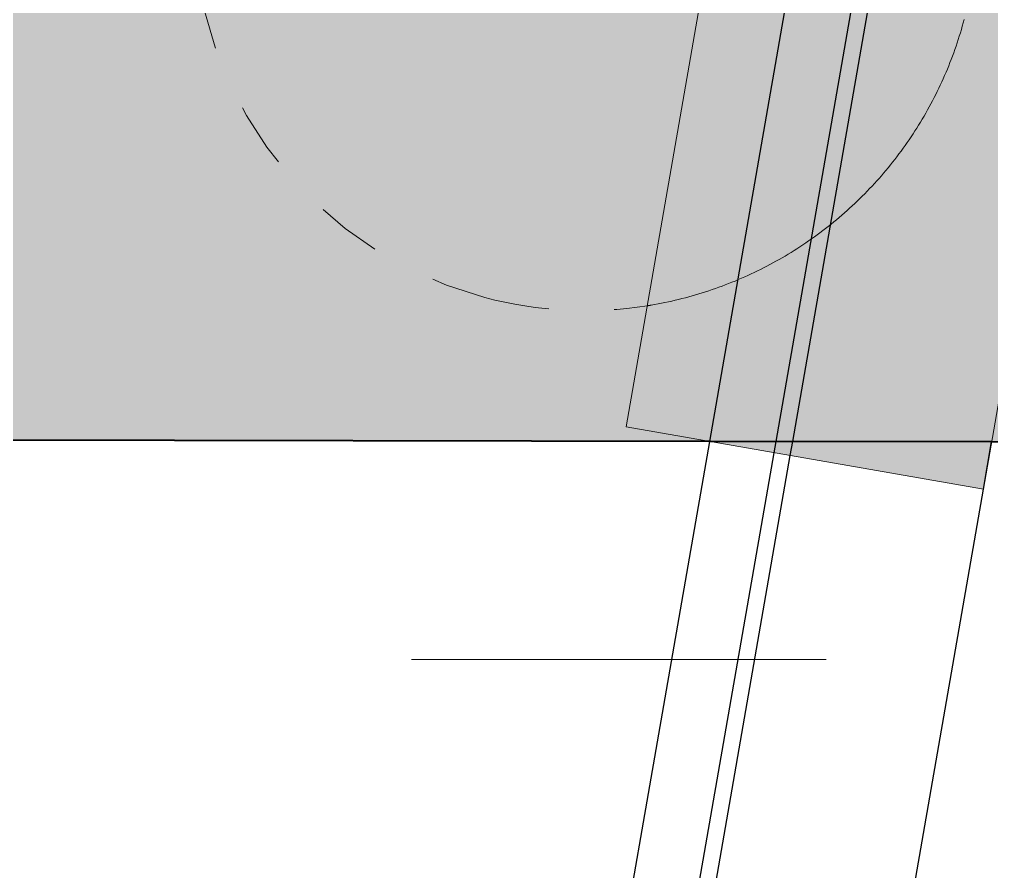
# Model space of a CAD drawing. Header units: metres. Extents: x -355 to -223, y 3 to 561.
# Drawn here: x -277.184 to -275.695, y 507.072 to 508.377 of the extents above; entities that cross this region are included whole.
import ezdxf

# ---------------------------------------------------------------- set-up
doc = ezdxf.new("R2010")
doc.units = ezdxf.units.M
doc.linetypes.add('JacobsDash', pattern=[0.0045, 0.003, -0.0015])
for name, color, linetype, lineweight in [('A-DETL', 7, 'Continuous', 13), ('A-DETL-GENF', 7, 'Continuous', 9), ('S-BEAM', 7, 'Continuous', 40), ('S-FNDN-HDLN', 7, 'JacobsDash', 15)]:
    doc.layers.add(name, color=color, linetype=linetype, lineweight=lineweight)

# ---------------------------------------------------------------- blocks, each defined once
blk = doc.blocks.new('T2DPAA-T2D-C3S-RW-M2D-100010_dwg-40802999-DRG-2873035 - CONSTRUCTION SEQUENCE STAGE A9')
at = {"color": 254, "lineweight": 25, "true_color": 0xe7e7e7}
for p, q in [((14.828, -601.9554), (16.2917, -601.8273)), ((14.8539, -602.0535), (16.3177, -601.9254)), ((14.8604, -602.078), (16.3242, -601.95)), ((14.8367, -602.055), (14.8539, -602.0535)), ((14.8389, -602.0799), (14.8604, -602.078)), ((14.8651, -602.3788), (14.938, -602.3724))]:
    blk.add_line(p, q, dxfattribs=at)
at = {"color": 254, "lineweight": 25, "true_color": 0xd0d0d0, "flags": 128}
for points in [[(9.2281, -594.4054), (9.4953, -595.3691), (9.9553, -597.019), (10.5714, -599.2216), (11.0888, -601.0717), (11.2324, -601.4399), (11.4183, -601.7374), (11.4455, -601.7727), (11.7198, -602.0571), (12.0448, -602.2819), (12.1911, -602.3555), (12.4076, -602.4385), (12.7941, -602.5208), (13.1657, -602.5273), (13.1892, -602.5254), (13.4962, -602.4985), (13.5946, -602.4899), (14.8651, -602.3788)], [(11.6474, -601.3052), (11.7575, -601.4815), (11.779, -601.5093), (11.995, -601.7332), (12.2509, -601.9103), (12.3662, -601.9682), (12.5366, -602.0336), (12.841, -602.0984), (13.1337, -602.1035), (13.1522, -602.102), (13.4592, -602.0751), (13.5576, -602.0665), (14.828, -601.9554)], [(11.5082, -601.3173), (11.6578, -601.5568), (11.6809, -601.5867), (11.9141, -601.8285), (12.1903, -602.0196), (12.3147, -602.0821), (12.4987, -602.1527), (12.8272, -602.2226), (13.1431, -602.2282), (13.1631, -602.2265), (13.4701, -602.1997), (13.5685, -602.1911), (14.8389, -602.0799)], [(11.536, -601.3149), (11.6777, -601.5417), (11.7005, -601.5712), (11.9303, -601.8094), (12.2024, -601.9977), (12.325, -602.0593), (12.5063, -602.1289), (12.83, -602.1978), (13.1412, -602.2032), (13.1609, -602.2016), (13.4679, -602.1748), (13.5663, -602.1661), (14.8367, -602.055)]]:
    blk.add_lwpolyline(points, dxfattribs=at)
blk = doc.blocks.new('T2DPAA-T2D-PWC-RW-M2D-100010_RoadDesign_rvt-1-DRG-2873035 - CONSTRUCTION SEQUENCE STAGE A9')
at = {"color": 254, "lineweight": 25, "true_color": 0xd0d0d0, "rotation": 75.11694444444437}
blk.add_blockref('T2DPAA-T2D-C3S-RW-M2D-100010_dwg-40802999-DRG-2873035 - CONSTRUCTION SEQUENCE STAGE A9', (-1722.337, 648.0105), dxfattribs=at)

msp = doc.modelspace()

# ---------------------------------------------------------------- hatches: boundary and pattern name
at = {"layer": 'A-DETL-GENF', "true_color": 0xf1f1f1, "transparency": 33554611}
h = msp.add_hatch(color=7, dxfattribs=at)
h.paths.add_polyline_path([(-275.7078, 507.6577), (-275.6952, 507.7298), (-276.1266, 507.7306), (-276.005, 507.7094)])
h.paths.add_polyline_path([(-269.5818, 546.0536), (-269.0999, 546.0536), (-269.5676, 546.1351), (-269.5818, 546.0536)])
h = msp.add_hatch(color=7, dxfattribs=at)
h.paths.add_polyline_path([(-275.6952, 507.7298), (-275.443, 509.1777), (-276.0062, 509.1782), (-276.2546, 507.7529), (-276.1266, 507.7306)])
h.paths.add_polyline_path([(-269.2706, 544.606), (-269.0208, 546.0398), (-269.0999, 546.0536), (-269.5818, 546.0536), (-269.8339, 544.6066), (-269.6661, 544.6064)])
at = {"layer": 'A-DETL-GENF'}
h = msp.add_hatch(dxfattribs=at)
h.set_pattern_fill('FP_7', color=256, style=0, pattern_type=2)
h.set_pattern_definition([(0, (-512.804, -694.024), (0.635, 0.635), [0.635, -0.635])])
h.paths.add_polyline_path([(-246.7714, 504.6758), (-246.7658, 507.6758), (-275.6952, 507.7297), (-275.7078, 507.6577), (-276.1266, 507.7306), (-281.5305, 507.7407), (-281.5361, 504.7407), (-250.1263, 504.6821)])
at = {"layer": 'S-BEAM', "lineweight": 5, "true_color": 0xc0c0c0}
h = msp.add_hatch(color=9, dxfattribs=at)
h.paths.add_polyline_path([(-264.7789, 507.7094), (-264.7762, 509.1494), (-275.4444, 509.1694), (-275.6952, 507.7298), (-265.7582, 507.7113)])
h.paths.add_polyline_path([(-276.1266, 507.7306), (-276.2546, 507.7529), (-276.0076, 509.1704), (-281.528, 509.1807), (-281.5307, 507.7407), (-276.1794, 507.7307)])

# ---------------------------------------------------------------- linework, layer by layer
at = {"layer": 'A-DETL', "color": 252, "lineweight": 15, "true_color": 0x888888}
for p, q in [((-269.5676, 546.1351), (-276.2546, 507.7529)), ((-275.7078, 507.6577), (-269.0208, 546.0398)), ((-276.2546, 507.7529), (-275.7078, 507.6577))]:
    msp.add_line(p, q, dxfattribs=at)
at = {"layer": 'A-DETL', "lineweight": 15}
msp.add_line((-276.1266, 507.7306), (-281.5305, 507.7407), dxfattribs=at)
at = {"layer": 'A-DETL', "color": 253, "lineweight": 15, "true_color": 0xa9a9a9}
msp.add_line((-275.6952, 507.7298), (-276.1266, 507.7306), dxfattribs=at)
at = {"layer": 'S-BEAM'}
for p, q in [((-276.1266, 507.7306), (-281.5307, 507.7407)), ((-264.7789, 507.7094), (-275.6952, 507.7298))]:
    msp.add_line(p, q, dxfattribs=at)
at = {"layer": 'S-BEAM', "color": 253, "true_color": 0xa9a9a9}
msp.add_line((-275.6952, 507.7298), (-276.1266, 507.7306), dxfattribs=at)
at = {"layer": 'S-FNDN-HDLN'}
for start, end in [(75.1169, 255.1169), (255.1169, 279.0927)]:
    msp.add_arc((-276.317, 508.5308), 0.6, start, end, dxfattribs=at)
at = {"layer": 'S-FNDN-HDLN', "color": 253, "true_color": 0xa9a9a9}
for start, end in [(336.9351, 345.1169), (328.7533, 336.9351), (320.5715, 328.7533), (312.3897, 320.5715), (304.2079, 312.3897), (296.026, 304.2079), (287.8442, 296.026), (279.6624, 287.8442), (279.0927, 279.6624)]:
    msp.add_arc((-276.317, 508.5308), 0.6, start, end, dxfattribs=at)

# ---------------------------------------------------------------- block references
at = {"lineweight": 5}
msp.add_blockref('T2DPAA-T2D-PWC-RW-M2D-100010_RoadDesign_rvt-1-DRG-2873035 - CONSTRUCTION SEQUENCE STAGE A9', (860.641, 0), dxfattribs=at)

doc.saveas('drawing.dxf')
